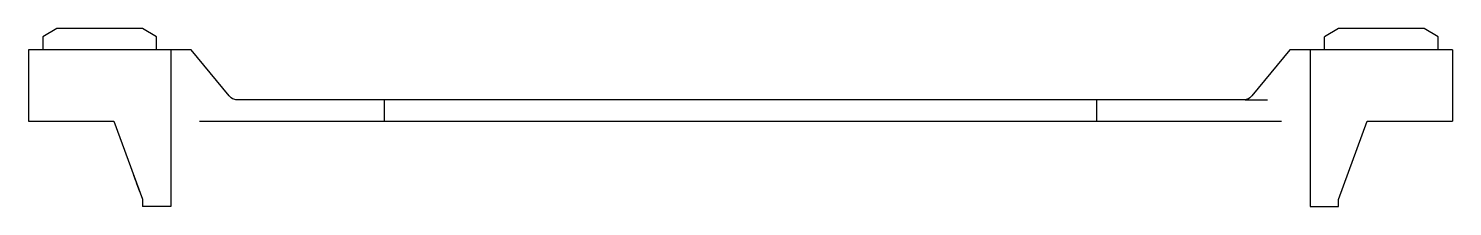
# Model space of a CAD drawing. Header units: millimetres. Extents: x -50 to 50, y -8 to 4.
import ezdxf

# ---------------------------------------------------------------- set-up
doc = ezdxf.new("R2010")
doc.units = ezdxf.units.MM

msp = doc.modelspace()

# ---------------------------------------------------------------- linework, layer by layer
at = {"color": 7, "linetype": 'Continuous', "lineweight": 25}
for p, q in [((-49, 3.42), (-49, 2.5)), ((-41, 2.5), (-41, 3.42)), ((41, 2.5), (41, 3.42)), ((49, 2.5), (49, 3.42)), ((-38.57, 2.5), (-50, 2.5)), ((-50, 2.5), (-50, -2.5)), ((-40, 2.5), (-40, -8.5)), ((50, 2.5), (38.57, 2.5)), ((40, 2.5), (40, -8.5)), ((50, 2.5), (50, -2.5)), ((-25, -2.5), (-25, -1)), ((25, -1), (-25, -1)), ((25, -1), (25, -2.5)), ((35.43, -1), (37, -1)), ((-50, -2.5), (-44, -2.5)), ((-38, -2.5), (38, -2.5)), ((44, -2.5), (50, -2.5)), ((-40, -8.5), (-42, -8.5)), ((40, -8.5), (42, -8.5))]:
    msp.add_line(p, q, dxfattribs=at)
at = {"color": 7, "linetype": 'Continuous', "lineweight": 25, "flags": 128}
for points in [[(-41, 3.42), (-42, 4), (-48, 4), (-49, 3.42)], [(49, 3.42), (48, 4), (42, 4), (41, 3.42)], [(-25, -1), (-25.92, -1), (-28.02, -1), (-35.43, -1), (-35.51, -0.99), (-35.59, -0.97), (-35.68, -0.93), (-35.76, -0.88), (-35.83, -0.81), (-35.91, -0.73), (-38.57, 2.5)], [(38.57, 2.5), (35.91, -0.73), (35.83, -0.81), (35.76, -0.88), (35.68, -0.93), (35.59, -0.97), (35.51, -0.99), (35.43, -1), (28.02, -1), (25.92, -1), (25, -1)], [(37, -1), (37, -1)], [(37, -1), (37, -1)], [(37, -1), (37, -1)], [(-44, -2.5), (-42, -7.99), (-42, -8.5)], [(-38, -2.5), (-38, -2.5)], [(38, -2.5), (38, -2.5)], [(42, -8.5), (42, -8), (44, -2.5)]]:
    msp.add_lwpolyline(points, dxfattribs=at)
at = {"color": 7, "linetype": 'Continuous', "lineweight": 25}
msp.add_open_spline([(-42.66, -6.19), (-42.65, -6.2), (-42.58, -6.41), (-42.39, -6.94), (-42.2, -7.45)], degree=3, knots=[0, 0, 0, 0, 0.02847, 1, 1, 1, 1], dxfattribs=at)

doc.saveas('drawing.dxf')
